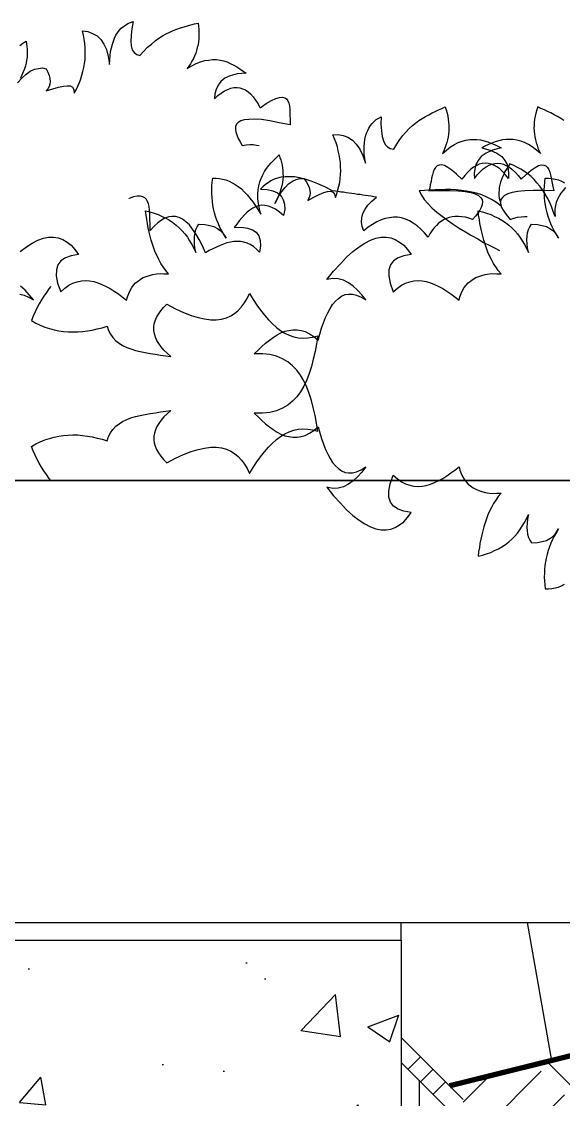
# Model space of a CAD drawing. Extents: x -24232 to 27340, y -23039 to 23489.
# Drawn here: x -18519 to -18213, y -8696 to -8087 of the extents above; entities that cross this region are included whole.
import ezdxf

# ---------------------------------------------------------------- set-up
doc = ezdxf.new("R2010")
doc.units = 0
doc.header["$LTSCALE"] = 10
doc.linetypes.add('HIDDEN', pattern=[9.525, 6.35, -3.175])
for name, color, linetype in [('0-HATCH', 8, 'CONTINUOUS'), ('0-TEXT', 7, 'CONTINUOUS'), ('1', 1, 'CONTINUOUS'), ('3', 3, 'CONTINUOUS'), ('4', 4, 'CONTINUOUS')]:
    doc.layers.add(name, color=color, linetype=linetype)

# ---------------------------------------------------------------- blocks, each defined once
blk = doc.blocks.new('A')
at = {"layer": '1'}
blk.add_line((0, 0), (0, -10), dxfattribs=at)
blk = doc.blocks.new('A$C190C71B1')
at = {"layer": '0-HATCH'}
h = blk.add_hatch(dxfattribs=at)
h.set_pattern_fill('AR-CONC', color=1, scale=25, style=0)
h.set_pattern_definition([(50, (132294.87, -20042.63), (179.31505, -15.68803), [18.75, -206.25]), (355, (132294.87, -20042.63), (-34.68783, 188.04803), [15, -165]), (100.4514, (132309.81, -20043.93), (144.62735, 172.35989), [15.93505, -175.28553]), (46.1842, (132294.87, -19992.63), (266.81026, -41.37975), [28.125, -309.375]), (96.6356, (132317.1, -19996.08), (233.6657, 243.52947), [23.90257, -262.92825]), (351.1842, (132294.87, -19992.63), (233.6655, 243.52965), [22.5, -247.5]), (21, (132319.87, -20005.13), (149.22676, -100.65472), [18.75, -206.25]), (326, (132319.87, -20005.13), (60.82883, 181.2875), [15, -165]), (71.4514, (132332.3, -20013.52), (210.05566, 80.63262), [15.93505, -175.28553]), (37.5, (132294.87, -20042.63), (3.039964, 83.223463), [0, -163, 0, -167.5, 0, -165.625]), (7.5, (132294.87, -20042.63), (65.767384, 98.60293), [0, -95.5, 0, -159.25, 0, -63.125]), (327.5, (132239.12, -20042.63), (133.45561, -5.638718), [0, -62.5, 0, -195, 0, -258.75]), (317.5, (132214.12, -20042.63), (145.79654, 25.02625), [0, -81.25, 0, -129.5, 0, -183.75])])
h.paths.add_polyline_path([(1250, 338.6), (1000.85, 338.6), (1000.85, 312.84), (990, 287.37), (990, 168.6), (990, 148.6), (1430, 148.6), (1430, 638.6), (1450, 638.6), (1450, 648.6), (1470, 648.6), (1620, 848.6), (1640, 848.6), (1640, 878.6), (1250, 878.6)])
h.paths.add_polyline_path([(650, 338.6), (650, 878.6), (260, 878.6), (260, 848.6), (280, 848.6), (430, 648.6), (450, 648.6), (450, 638.6), (470, 638.6), (470, 148.6), (910, 148.6), (910, 168.6), (910, 287.37), (899.15, 312.84), (899.15, 338.6)])
h = blk.add_hatch(dxfattribs=at)
h.set_pattern_fill('EARTH', color=256, scale=200, angle=45, style=0)
h.set_pattern_definition([(45, (132294.87, -20042.627), (7e-15, 70.710678), [50, -50]), (45, (132281.613, -20029.37), (7e-15, 70.710678), [50, -50]), (45, (132268.355, -20016.11), (7e-15, 70.710678), [50, -50]), (135, (132268.355, -20007.27), (-70.710678, 7e-15), [50, -50]), (135, (132281.613, -19994.014), (-70.710678, 7e-15), [50, -50]), (135, (132294.87, -19980.755), (-70.710678, 7e-15), [50, -50])])
h.paths.add_polyline_path([(1141.78, 518.07), (1215, 538.5), (1215, 788.6), (1230.91, 804.51, 0.069607), (950, 838.6), (950, 559.71), (1025.83, 578.32)])
h.paths.add_polyline_path([(685, 578.6), (796.25, 538.93), (893.64, 545.88), (950, 559.71), (950, 838.6, 0.067873), (677.27, 796.33), (685, 788.6)])
at = {"layer": '1'}
for p, q in [((650, 878.6), (650, 888.6)), ((685, 788.6), (650, 823.6)), ((675, 784.46), (650, 809.46))]:
    blk.add_line(p, q, dxfattribs=at)
at = {"layer": '1', "linetype": 'HIDDEN'}
blk.add_line((660, 799.46), (660, 348.6), dxfattribs=at)
at = {"layer": '1'}
for points in [[(434.58, 1244), (436.94, 1243.42), (439.49, 1242.32), (442.22, 1240.69), (442.22, 1240.69), (439.9, 1243.58), (437.48, 1246.18), (434.95, 1248.51)], [(434.77, 1268.12), (438.3, 1270.78), (441.48, 1272.85), (444.7, 1274.52), (447.84, 1275.64), (450.77, 1276.2), (453.61, 1276.21), (456.22, 1275.8), (458.74, 1274.96), (461.19, 1273.44), (463.54, 1271.64), (465.67, 1269.28), (467.7, 1266.5), (467.7, 1266.5), (463.59, 1265.69), (460.31, 1264.55), (457.78, 1262.81), (456.1, 1260.62), (455.17, 1257.68), (455.1, 1254.29), (455.91, 1250.17), (457.61, 1245.33), (457.61, 1245.33), (459.98, 1247.32), (462.25, 1249.04), (464.57, 1250.21), (466.93, 1250.99), (469.32, 1251.5), (471.6, 1251.72), (473.92, 1251.54), (476.27, 1251.1), (478.64, 1250.38), (480.89, 1249.52), (483.3, 1248.41), (485.59, 1247.14), (487.91, 1245.61), (490.23, 1244.08), (492.43, 1242.4), (494.77, 1240.6), (494.77, 1240.6), (495.26, 1242.55), (496.02, 1244.38), (496.8, 1246.08), (497.73, 1247.67), (498.82, 1248.99), (499.91, 1250.32), (501.29, 1251.4), (502.67, 1252.49), (504.21, 1253.32), (505.9, 1254.03), (507.74, 1254.61), (509.59, 1255.07), (511.73, 1255.41), (513.87, 1255.62), (516.04, 1255.57), (518.48, 1255.54), (518.48, 1255.54), (516.94, 1257.42), (515.53, 1259.44), (514.25, 1261.35), (513.09, 1263.54), (512.07, 1265.6), (511.04, 1267.8), (510.28, 1270.03), (509.52, 1272.26), (508.76, 1274.48), (508.13, 1276.72), (507.62, 1279.11), (507.12, 1281.5), (506.61, 1283.89), (506.24, 1286.29), (505.87, 1288.69), (505.49, 1291.09), (505.49, 1291.09), (507.99, 1290.52), (510.36, 1289.81), (512.75, 1288.96), (514.88, 1287.95), (517.01, 1286.95), (519.02, 1285.79), (521.04, 1284.5), (522.81, 1283.05), (524.59, 1281.47), (526.24, 1279.87), (527.76, 1278.12), (529.17, 1276.23), (530.45, 1274.19), (531.74, 1272.15), (532.9, 1269.96), (533.95, 1267.63), (533.95, 1267.63), (533.43, 1270.15), (533.2, 1272.43), (533.11, 1274.72), (533.18, 1276.76), (533.53, 1278.69), (534.03, 1280.5), (534.69, 1282.06), (535.62, 1283.64), (535.62, 1283.64), (539.02, 1283.43), (541.78, 1282.89), (544.16, 1282.18), (546.15, 1281.16), (547.76, 1279.96), (548.98, 1278.59), (550.06, 1277.21), (551.03, 1275.68), (551.03, 1275.68), (549.74, 1277.72), (548.59, 1279.77), (547.59, 1281.71), (546.71, 1283.78), (545.82, 1285.86), (545.07, 1287.96), (544.46, 1290.06), (543.98, 1292.18), (543.63, 1294.31), (543.29, 1296.45), (543.08, 1298.59), (543, 1300.75), (542.92, 1302.91), (542.98, 1305.08), (543.15, 1307.4), (543.48, 1309.6), (543.48, 1309.6), (545.37, 1309.65), (547.29, 1309.44), (549.08, 1309.07), (550.89, 1308.57), (552.71, 1307.94), (554.43, 1307.03), (556.16, 1305.98), (557.9, 1304.8), (559.66, 1303.48), (561.3, 1301.88), (562.96, 1300.15), (564.5, 1298.27), (566.06, 1296.26), (567.64, 1293.98), (569.22, 1291.7), (570.69, 1289.13), (570.69, 1289.13), (569.83, 1292.3), (569.27, 1295.22), (569.01, 1297.9), (569.03, 1300.48), (569.19, 1302.93), (569.5, 1305.27), (570.09, 1307.49), (570.85, 1309.46), (571.73, 1311.44), (572.77, 1313.31), (573.82, 1315.04), (575.15, 1316.66), (576.48, 1318.28), (577.95, 1319.78), (579.43, 1321.28), (581.04, 1322.79), (581.04, 1322.79), (581.45, 1321.34), (581.87, 1319.89), (582.28, 1318.45), (582.71, 1316.86), (582.85, 1315.39), (583.15, 1313.79), (583.17, 1312.17), (583.2, 1310.55), (583.09, 1308.91), (582.86, 1307.13), (582.49, 1305.33), (582.01, 1303.39), (581.39, 1301.43), (580.64, 1299.46), (579.63, 1297.33), (578.49, 1295.18), (578.49, 1295.18), (580.43, 1298.76), (582.3, 1301.79), (584.36, 1304.3), (586.32, 1306.39), (588.46, 1307.95), (590.54, 1308.83), (592.78, 1309.46), (594.96, 1309.41), (594.96, 1309.41), (596.21, 1307.63), (597.19, 1305.97), (597.9, 1304.28), (598.33, 1302.7), (598.47, 1301.22), (598.35, 1299.72), (597.81, 1298.31), (597.13, 1297.03), (597.13, 1297.03), (600.6, 1298.86), (603.57, 1300.37), (606.17, 1301.44), (608.28, 1302.05), (610.02, 1302.23), (611.43, 1301.69), (612.35, 1300.56), (612.82, 1298.58), (612.82, 1298.58), (613.56, 1300.68), (614.15, 1302.91), (614.76, 1305), (615.22, 1307.21), (615.41, 1309.39), (615.6, 1311.58), (615.79, 1313.76), (615.7, 1316.06), (615.62, 1318.22), (615.26, 1320.48), (614.9, 1322.75), (614.41, 1325), (613.91, 1327.26), (613.14, 1329.62), (612.24, 1331.83), (611.33, 1334.18), (611.33, 1334.18), (614.31, 1334.2), (617.2, 1333.68), (619.87, 1332.72), (622.34, 1331.07), (624.45, 1328.84), (626.49, 1326.06), (628.2, 1322.44), (629.71, 1318.12), (629.71, 1318.12), (629.32, 1320.65), (629.09, 1323.07), (629, 1325.36), (629.05, 1327.53), (629.25, 1329.58), (629.47, 1331.5), (629.84, 1333.3), (630.35, 1334.97), (631.01, 1336.53), (631.68, 1337.95), (632.62, 1339.4), (633.59, 1340.58), (634.7, 1341.63), (635.81, 1342.69), (637.22, 1343.51), (638.63, 1344.32), (638.63, 1344.32), (638.51, 1340.11), (638.74, 1336.35), (639.2, 1333.14), (639.85, 1330.63), (640.87, 1328.57), (642.22, 1327.21), (643.8, 1326.28), (645.72, 1326.07), (645.72, 1326.07), (647.48, 1328.81), (649.12, 1331.41), (650.93, 1333.62), (652.62, 1335.68), (654.46, 1337.63), (656.33, 1339.3), (658.09, 1340.69), (659.98, 1342.1), (661.75, 1343.36), (663.67, 1344.49), (665.47, 1345.48), (667.4, 1346.49), (669.21, 1347.34), (671.02, 1348.2), (672.97, 1349.07), (674.78, 1349.93), (674.78, 1349.93), (675.35, 1348.22), (675.81, 1346.37), (676.25, 1344.65), (676.55, 1342.92), (676.72, 1341.18), (676.88, 1339.57), (676.92, 1337.81), (676.81, 1336.18), (676.7, 1334.54), (676.46, 1332.89), (676.08, 1331.23), (675.69, 1329.7), (675.17, 1328.16), (674.66, 1326.49), (673.98, 1325.07), (673.19, 1323.5), (673.19, 1323.5), (675.57, 1325.49), (677.83, 1327.21), (679.99, 1328.64), (682.2, 1329.67), (684.42, 1330.43), (686.53, 1331.04), (688.66, 1331.39), (690.69, 1331.45), (692.72, 1331.39), (694.78, 1331.18), (696.72, 1330.7), (698.81, 1330.09), (700.63, 1329.46), (702.62, 1328.57), (704.6, 1327.68), (706.45, 1326.78), (706.45, 1326.78), (701.57, 1325.49), (697.94, 1323.78), (695.15, 1321.87), (693.34, 1319.66), (692.08, 1317.37), (691.52, 1314.75), (691.24, 1312.14), (691.37, 1309.45), (691.37, 1309.45), (692.93, 1311.5), (694.65, 1313.29), (696.26, 1314.81), (697.91, 1315.92), (699.57, 1316.89), (701.13, 1317.59), (702.86, 1317.9), (704.47, 1318.06), (706.12, 1317.81), (707.78, 1317.43), (709.48, 1316.65), (711.06, 1315.73), (712.68, 1314.4), (714.46, 1312.81), (715.99, 1311.07), (717.69, 1308.93), (717.69, 1308.93), (720.65, 1311.93), (723.28, 1314.09), (725.56, 1315.67), (727.49, 1316.67), (729.07, 1317.1), (730.44, 1316.96), (731.57, 1316.53), (732.48, 1315.54), (733.27, 1314.4), (733.81, 1312.96), (734.24, 1311.38), (734.7, 1309.53), (735.01, 1307.67), (735.47, 1305.82), (735.77, 1304.09), (736.22, 1302.37), (736.22, 1302.37), (729.83, 1302.55), (724.4, 1302.69), (719.68, 1302.5), (715.81, 1301.98), (712.61, 1301.39), (710.11, 1300.74), (708.31, 1299.75), (707.06, 1298.68), (706.23, 1297.51), (705.96, 1296.13), (706.1, 1294.65), (706.66, 1293.08), (707.49, 1291.54), (708.62, 1289.76), (710.01, 1288), (711.54, 1286.25), (711.54, 1286.25), (713.64, 1286.87), (715.61, 1287.47), (717.61, 1287.8), (719.5, 1287.85), (721.01, 1287.89)], [(452.09, 1138.6), (450.95, 1139.99), (449.53, 1142.02), (448.11, 1144.04), (446.82, 1146.22), (445.52, 1148.39), (444.35, 1150.58), (443.18, 1152.9), (442.12, 1155.37), (441.06, 1157.84), (441.06, 1157.84), (443.63, 1159.31), (446.08, 1160.5), (448.69, 1161.57), (451.31, 1162.37), (453.94, 1163.17), (456.6, 1163.71), (459.13, 1164.09), (461.83, 1164.22), (464.53, 1164.35), (467.23, 1164.35), (469.97, 1164.08), (472.72, 1163.67), (475.47, 1163.27), (478.24, 1162.59), (481.02, 1161.92), (483.82, 1160.98), (483.82, 1160.98), (484.65, 1163.5), (485.79, 1165.64), (487.1, 1167.53), (488.68, 1169.31), (490.57, 1170.72), (492.61, 1172), (494.95, 1173.05), (497.3, 1173.96), (499.93, 1174.76), (502.57, 1175.42), (505.36, 1175.97), (508.15, 1176.52), (511.08, 1176.94), (514.02, 1177.37), (516.96, 1177.79), (519.9, 1178.22), (519.9, 1178.22), (517.78, 1176.38), (515.92, 1174.58), (514.34, 1172.79), (513.04, 1170.91), (511.85, 1169.16), (511.09, 1167.33), (510.6, 1165.38), (510.24, 1163.59), (510.29, 1161.7), (510.47, 1159.82), (511.06, 1157.98), (511.78, 1156.16), (512.79, 1154.22), (514.19, 1152.33), (515.73, 1150.45), (517.54, 1148.6), (517.54, 1148.6), (522.42, 1151.25), (526.96, 1153.32), (531.27, 1154.97), (535.21, 1156.17), (538.93, 1156.94), (542.4, 1157.42), (545.51, 1157.46), (548.53, 1157.08), (551.18, 1156.26), (553.71, 1155.29), (555.88, 1153.88), (557.95, 1152.19), (559.77, 1150.2), (561.48, 1147.93), (562.95, 1145.37), (564.3, 1142.66), (564.3, 1142.66), (566.28, 1145.97), (568.4, 1149.16), (570.55, 1152.08), (572.71, 1154.86), (574.9, 1157.38), (577.12, 1159.63), (579.48, 1161.76), (581.75, 1163.47), (584.18, 1164.93), (586.63, 1166.12), (589.25, 1167.06), (591.77, 1167.58), (594.45, 1167.84), (597.17, 1167.71), (599.92, 1167.3), (602.85, 1166.51), (602.85, 1166.51), (602.13, 1171.04), (601.29, 1175.42), (600.31, 1179.8), (599.23, 1183.89), (598.03, 1187.83), (596.59, 1191.48), (594.89, 1194.97), (593.08, 1198.18), (590.91, 1200.94), (588.49, 1203.55), (585.84, 1205.72), (582.82, 1207.46), (579.43, 1208.88), (575.68, 1209.86), (571.57, 1210.27), (566.97, 1210.22), (566.97, 1210.22), (569.07, 1212.33), (571.16, 1214.43), (573.28, 1216.26), (575.55, 1217.98), (577.7, 1219.54), (579.86, 1220.98), (582.05, 1222.14), (584.26, 1223.04), (586.52, 1223.53), (588.78, 1223.89), (591.09, 1223.84), (593.42, 1223.53), (595.79, 1222.82), (598.22, 1221.57), (600.54, 1220.04), (603.04, 1217.98), (603.04, 1217.98), (603.93, 1221.32), (604.95, 1224.67), (606, 1227.76), (607.2, 1230.72), (608.42, 1233.41), (609.81, 1235.85), (611.21, 1238.15), (612.78, 1240.07), (614.52, 1241.6), (616.29, 1242.86), (618.24, 1243.72), (620.24, 1244.06), (622.41, 1244), (624.77, 1243.42), (627.32, 1242.32), (630.05, 1240.69), (630.05, 1240.69), (627.73, 1243.58), (625.31, 1246.18), (622.78, 1248.51), (620.15, 1250.41), (617.3, 1251.89), (614.37, 1252.69), (611.25, 1252.78), (607.92, 1252.19), (607.92, 1252.19), (611.78, 1257.03), (615.57, 1261.2), (619.12, 1264.94), (622.6, 1268.12), (626.13, 1270.78), (629.31, 1272.85), (632.53, 1274.52), (635.67, 1275.64), (638.59, 1276.2), (641.44, 1276.21), (644.05, 1275.8), (646.57, 1274.96), (649.02, 1273.44), (651.37, 1271.64), (653.5, 1269.28), (655.53, 1266.5), (655.53, 1266.5), (651.41, 1265.69), (648.14, 1264.55), (645.6, 1262.81), (643.93, 1260.62), (643, 1257.68), (642.93, 1254.29), (643.74, 1250.17), (645.44, 1245.33), (645.44, 1245.33), (647.81, 1247.32), (650.08, 1249.04), (652.4, 1250.21), (654.76, 1250.99), (657.15, 1251.5), (659.43, 1251.72), (661.75, 1251.54), (664.09, 1251.1), (666.47, 1250.38), (668.72, 1249.52), (671.13, 1248.41), (673.42, 1247.14), (675.74, 1245.61), (678.06, 1244.08), (680.26, 1242.4), (682.6, 1240.6), (682.6, 1240.6), (683.09, 1242.55), (683.85, 1244.38), (684.63, 1246.08), (685.56, 1247.67), (686.65, 1248.99), (687.73, 1250.32), (689.12, 1251.4), (690.5, 1252.49), (692.04, 1253.32), (693.73, 1254.03), (695.57, 1254.61), (697.42, 1255.07), (699.55, 1255.41), (701.7, 1255.62), (703.87, 1255.57), (706.31, 1255.54), (706.31, 1255.54), (704.77, 1257.42), (703.35, 1259.44), (702.08, 1261.35), (700.92, 1263.54), (699.9, 1265.6), (698.87, 1267.8), (698.11, 1270.03), (697.35, 1272.26), (696.59, 1274.48), (695.96, 1276.72), (695.45, 1279.11), (694.95, 1281.5), (694.44, 1283.89), (694.07, 1286.29), (693.69, 1288.69), (693.32, 1291.09), (693.32, 1291.09), (695.82, 1290.52), (698.19, 1289.81), (700.57, 1288.96), (702.7, 1287.95), (704.84, 1286.95), (706.85, 1285.79), (708.87, 1284.5), (710.64, 1283.05), (712.42, 1281.47), (714.07, 1279.87), (715.59, 1278.12), (717, 1276.23), (718.28, 1274.19), (719.57, 1272.15), (720.73, 1269.96), (721.78, 1267.63), (721.78, 1267.63), (721.26, 1270.15), (721.03, 1272.43), (720.94, 1274.72), (721.01, 1276.76), (721.36, 1278.69), (721.86, 1280.5), (722.52, 1282.06), (723.44, 1283.64), (723.44, 1283.64), (726.85, 1283.43), (729.61, 1282.89), (731.98, 1282.18), (733.98, 1281.16), (735.59, 1279.96), (736.81, 1278.59), (737.89, 1277.21), (738.86, 1275.68), (738.86, 1275.68), (737.57, 1277.72), (736.42, 1279.77), (735.42, 1281.71), (734.53, 1283.78), (733.65, 1285.86), (732.9, 1287.96), (732.29, 1290.06), (731.81, 1292.18), (731.46, 1294.31), (731.12, 1296.45), (730.9, 1298.59), (730.83, 1300.75), (730.75, 1302.91), (730.8, 1305.08), (730.98, 1307.4), (731.31, 1309.6), (731.31, 1309.6), (733.2, 1309.65), (735.11, 1309.44), (736.91, 1309.07), (738.72, 1308.57), (740.54, 1307.94), (742.26, 1307.03)], [(741.86, 1342.1), (740.09, 1343.36), (738.17, 1344.49), (736.37, 1345.48), (734.44, 1346.49), (732.63, 1347.34), (730.82, 1348.2), (728.87, 1349.07), (727.06, 1349.93), (727.06, 1349.93), (726.49, 1348.22), (726.03, 1346.37), (725.59, 1344.65), (725.29, 1342.92), (725.11, 1341.18), (724.95, 1339.57), (724.92, 1337.81), (725.03, 1336.18), (725.14, 1334.54), (725.38, 1332.89), (725.76, 1331.23), (726.15, 1329.7), (726.67, 1328.16), (727.18, 1326.49), (727.86, 1325.07), (728.65, 1323.5), (728.65, 1323.5), (726.27, 1325.49), (724, 1327.21), (721.84, 1328.64), (719.64, 1329.67), (717.42, 1330.43), (715.31, 1331.04), (713.18, 1331.39), (711.15, 1331.45), (709.11, 1331.39), (707.06, 1331.18), (705.12, 1330.7), (703.03, 1330.09), (701.21, 1329.46), (699.22, 1328.57), (697.24, 1327.68), (695.39, 1326.78), (695.39, 1326.78), (700.27, 1325.49), (703.89, 1323.78), (706.69, 1321.87), (708.5, 1319.66), (709.76, 1317.37), (710.32, 1314.75), (710.6, 1312.14), (710.47, 1309.45), (710.47, 1309.45), (708.91, 1311.5), (707.19, 1313.29), (705.58, 1314.81), (703.93, 1315.92), (702.27, 1316.89), (700.71, 1317.59), (698.98, 1317.9), (697.37, 1318.06), (695.72, 1317.81), (694.06, 1317.43), (692.36, 1316.65), (690.78, 1315.73), (689.16, 1314.4), (687.37, 1312.81), (685.85, 1311.07), (684.15, 1308.93), (684.15, 1308.93), (681.19, 1311.93), (678.56, 1314.09), (676.28, 1315.67), (674.35, 1316.67), (672.77, 1317.1), (671.4, 1316.96), (670.27, 1316.53), (669.36, 1315.54), (668.57, 1314.4), (668.02, 1312.96), (667.6, 1311.38), (667.14, 1309.53), (666.82, 1307.67), (666.37, 1305.82), (666.06, 1304.09), (665.62, 1302.37), (665.62, 1302.37), (672.01, 1302.55), (677.44, 1302.69), (682.16, 1302.5), (686.03, 1301.98), (689.22, 1301.39), (691.73, 1300.74), (693.53, 1299.75), (694.78, 1298.68), (695.61, 1297.51), (695.88, 1296.13), (695.74, 1294.65), (695.18, 1293.08), (694.35, 1291.54), (693.22, 1289.76), (691.83, 1288), (690.3, 1286.25), (690.3, 1286.25), (688.2, 1286.87), (686.22, 1287.47), (684.23, 1287.8), (682.34, 1287.85), (680.44, 1287.9), (678.8, 1287.66), (677, 1287.3), (675.46, 1286.77), (673.89, 1285.98), (672.46, 1285.17), (671, 1284.1), (669.79, 1282.86), (668.42, 1281.37), (667.33, 1279.86), (666.2, 1278.07), (665.2, 1276.14), (665.2, 1276.14), (663.14, 1278.64), (661.05, 1280.75), (658.93, 1282.58), (656.78, 1284.15), (654.61, 1285.45), (652.41, 1286.48), (650.17, 1287.1), (647.9, 1287.46), (645.61, 1287.55), (643.27, 1287.24), (640.93, 1286.8), (638.54, 1285.95), (636.13, 1284.83), (633.69, 1283.45), (631.36, 1281.78), (628.86, 1279.73), (628.86, 1279.73), (627.89, 1282.26), (627.59, 1284.73), (627.69, 1287.16), (628.35, 1289.66), (629.52, 1291.99), (631.12, 1294.4), (633.37, 1296.62), (636.03, 1298.93), (636.03, 1298.93), (634.42, 1299.09), (632.96, 1299.37), (631.35, 1299.52), (629.76, 1299.82), (628.28, 1299.96), (626.69, 1300.26), (625.21, 1300.4), (623.61, 1300.69), (622, 1300.85), (620.54, 1301.13), (618.93, 1301.29), (617.34, 1301.59), (615.86, 1301.73), (614.27, 1302.02), (612.79, 1302.17), (611.19, 1302.46), (611.19, 1302.46), (606.81, 1304.66), (602.78, 1306.41), (599.13, 1307.85), (595.73, 1309), (592.55, 1309.72), (589.62, 1310.28), (586.93, 1310.41), (584.49, 1310.38), (582.15, 1310.07), (580.08, 1309.6), (578.25, 1308.97), (576.4, 1308.07), (574.81, 1307), (573.22, 1305.94), (571.74, 1304.73), (570.39, 1303.38), (570.39, 1303.38), (574.29, 1303.13), (577.47, 1302.41), (580.06, 1301.2), (582.06, 1299.52), (583.34, 1297.36), (584.04, 1294.85), (584.15, 1291.86), (583.53, 1288.4), (583.53, 1288.4), (581.29, 1290.39), (579.01, 1291.96), (576.95, 1292.98), (574.99, 1293.72), (573, 1294.18), (571.11, 1294.23), (569.31, 1293.87), (567.64, 1293.36), (566.07, 1292.57), (564.48, 1291.5), (562.87, 1290.31), (561.37, 1288.83), (559.86, 1287.22), (558.46, 1285.46), (557.06, 1283.57), (555.65, 1281.68), (555.65, 1281.68), (559.73, 1281.82), (563.2, 1281.34), (565.95, 1280.39), (568.11, 1278.96), (569.54, 1276.92), (570.37, 1274.4), (570.47, 1271.28), (569.98, 1267.67), (569.98, 1267.67), (568.26, 1269.46), (566.5, 1270.86), (564.71, 1271.98), (562.9, 1272.84), (561.07, 1273.42), (559.2, 1273.74), (557.31, 1273.8), (555.41, 1273.71), (553.48, 1273.36), (551.55, 1273.01), (549.57, 1272.26), (547.6, 1271.5), (545.62, 1270.62), (543.49, 1269.61), (541.49, 1268.59), (539.48, 1267.43), (539.48, 1267.43), (537.71, 1271.4), (535.89, 1274.96), (534.04, 1278.13), (532.13, 1280.75), (530.33, 1283.1), (528.35, 1284.92), (526.45, 1286.32), (524.52, 1287.33), (522.55, 1287.93), (520.66, 1287.98), (518.61, 1287.77), (516.5, 1287.03), (514.49, 1285.88), (512.44, 1284.32), (510.35, 1282.36), (508.22, 1280), (508.22, 1280), (508.14, 1281.9), (508.07, 1283.94), (508, 1285.98), (507.92, 1287.88), (507.98, 1289.91), (507.75, 1291.69), (507.52, 1293.47), (507.27, 1294.99), (506.73, 1296.4), (506.03, 1297.55), (505.17, 1298.45), (504.02, 1299.1), (502.56, 1299.38), (500.8, 1299.42), (498.72, 1298.95), (496.34, 1298.1), (496.34, 1298.1), (496.24, 1298.19)], [(742.71, 1304.21), (741.33, 1302.58), (740.09, 1301.08), (739.12, 1299.41), (738.27, 1297.74), (737.55, 1295.91), (737.1, 1294.06), (736.77, 1292.06), (736.7, 1290.04), (736.91, 1287.99), (736.91, 1287.99), (735.83, 1290.8), (734.75, 1293.62), (733.65, 1296.16), (732.4, 1298.59), (731, 1300.89), (729.73, 1303.05), (728.17, 1305.1), (726.6, 1307.02), (725.01, 1308.8), (723.28, 1310.46), (721.54, 1311.98), (719.64, 1313.39), (717.6, 1314.67), (715.54, 1315.69), (713.47, 1316.71), (711.26, 1317.6), (711.26, 1317.6), (710.31, 1316.21), (709.34, 1314.68), (708.53, 1313.27), (707.83, 1311.71), (707.15, 1310.29), (706.6, 1308.85), (706.04, 1307.29), (705.63, 1305.84), (705.35, 1304.37), (705.2, 1302.9), (705.04, 1301.29), (705.16, 1299.79), (705.29, 1298.29), (705.56, 1296.91), (705.95, 1295.38), (706.47, 1293.84), (706.47, 1293.84), (703.83, 1295.86), (701.01, 1297.49), (698.3, 1298.84), (695.44, 1300.07), (692.56, 1301.03), (689.78, 1301.71), (686.86, 1302.27), (683.92, 1302.7), (680.97, 1302.99), (678.01, 1303.15), (675.03, 1303.17), (672.04, 1303.06), (669.05, 1302.95), (666.06, 1302.84), (663.06, 1302.59), (660.07, 1302.48), (660.07, 1302.48), (661.32, 1300.06), (662.83, 1297.6), (664.9, 1295.23), (667.36, 1292.69), (669.98, 1290.4), (673, 1288.07), (676.02, 1285.74), (679.32, 1283.52), (682.75, 1281.28), (686.2, 1279.18), (689.65, 1277.08), (693.13, 1275.25), (696.45, 1273.29), (699.67, 1271.62), (702.64, 1270.11), (705.47, 1268.61)], [(452.09, 1248.34), (450.95, 1246.95), (449.53, 1244.92), (448.11, 1242.9), (446.82, 1240.72), (445.52, 1238.55), (444.35, 1236.36), (443.18, 1234.04), (442.12, 1231.57), (441.06, 1229.1), (441.06, 1229.1), (443.63, 1227.63), (446.08, 1226.44), (448.69, 1225.37), (451.31, 1224.57), (453.94, 1223.77), (456.6, 1223.24), (459.13, 1222.85), (461.83, 1222.72), (464.53, 1222.59), (467.23, 1222.59), (469.97, 1222.86), (472.72, 1223.27), (475.47, 1223.67), (478.24, 1224.35), (481.02, 1225.02), (483.82, 1225.96), (483.82, 1225.96), (484.65, 1223.44), (485.79, 1221.3), (487.1, 1219.41), (488.68, 1217.63), (490.57, 1216.22), (492.61, 1214.94), (494.95, 1213.9), (497.3, 1212.99), (499.93, 1212.19), (502.57, 1211.52), (505.36, 1210.97), (508.15, 1210.43), (511.08, 1210), (514.02, 1209.57), (516.96, 1209.15), (519.9, 1208.72), (519.9, 1208.72), (517.78, 1210.56), (515.92, 1212.37), (514.34, 1214.15), (513.04, 1216.04), (511.85, 1217.78), (511.09, 1219.61), (510.6, 1221.56), (510.24, 1223.35), (510.29, 1225.25), (510.47, 1227.12), (511.06, 1228.96), (511.78, 1230.79), (512.79, 1232.72), (514.19, 1234.61), (515.73, 1236.49), (517.54, 1238.34), (517.54, 1238.34), (522.42, 1235.69), (526.96, 1233.62), (531.27, 1231.98), (535.21, 1230.77), (538.93, 1230), (542.4, 1229.52), (545.51, 1229.49), (548.53, 1229.86), (551.18, 1230.69), (553.71, 1231.65), (555.88, 1233.07), (557.95, 1234.76), (559.77, 1236.74), (561.48, 1239.01), (562.95, 1241.58), (564.3, 1244.29), (564.3, 1244.29), (566.28, 1240.98), (568.4, 1237.79), (570.55, 1234.87), (572.71, 1232.08), (574.9, 1229.56), (577.12, 1227.31), (579.48, 1225.18), (581.75, 1223.47), (584.18, 1222.01), (586.63, 1220.82), (589.25, 1219.88), (591.77, 1219.36), (594.45, 1219.1), (597.17, 1219.24), (599.92, 1219.64), (602.85, 1220.44), (602.85, 1220.44), (602.13, 1215.9), (601.29, 1211.52), (600.31, 1207.15), (599.23, 1203.05), (598.03, 1199.11), (596.59, 1195.46), (594.89, 1191.97), (593.08, 1188.77), (590.91, 1186), (588.49, 1183.4), (585.84, 1181.22), (582.82, 1179.49), (579.43, 1178.06), (575.68, 1177.08), (571.57, 1176.67), (566.97, 1176.72), (566.97, 1176.72), (569.07, 1174.62), (571.16, 1172.51), (573.28, 1170.68), (575.55, 1168.97), (577.7, 1167.4), (579.86, 1165.97), (582.05, 1164.8), (584.26, 1163.91), (586.52, 1163.41), (588.78, 1163.05), (591.09, 1163.1), (593.42, 1163.41), (595.79, 1164.12), (598.22, 1165.37), (600.54, 1166.9), (603.04, 1168.96), (603.04, 1168.96), (603.93, 1165.62), (604.95, 1162.27), (606, 1159.19), (607.2, 1156.22), (608.42, 1153.53), (609.81, 1151.09), (611.21, 1148.79), (612.78, 1146.87), (614.52, 1145.35), (616.29, 1144.09), (618.24, 1143.22), (620.24, 1142.88), (622.41, 1142.94), (624.77, 1143.52), (627.32, 1144.62), (630.05, 1146.25), (630.05, 1146.25), (627.73, 1143.36), (625.31, 1140.76), (622.78, 1138.44), (620.15, 1136.53), (617.3, 1135.05), (614.37, 1134.26), (611.25, 1134.16), (607.92, 1134.76), (607.92, 1134.76), (611.78, 1129.91), (615.57, 1125.74), (619.12, 1122.01), (622.6, 1118.82), (626.13, 1116.17), (629.31, 1114.09), (632.53, 1112.42), (635.67, 1111.3), (638.59, 1110.74), (641.44, 1110.73), (644.05, 1111.15), (646.57, 1111.98), (649.02, 1113.5), (651.37, 1115.3), (653.5, 1117.66), (655.53, 1120.44), (655.53, 1120.44), (651.41, 1121.25), (648.14, 1122.39), (645.6, 1124.13), (643.93, 1126.33), (643, 1129.26), (642.93, 1132.65), (643.74, 1136.77), (645.44, 1141.61), (645.44, 1141.61), (647.81, 1139.62), (650.08, 1137.91), (652.4, 1136.73), (654.76, 1135.95), (657.15, 1135.45), (659.43, 1135.22), (661.75, 1135.4), (664.09, 1135.84), (666.47, 1136.56), (668.72, 1137.42), (671.13, 1138.53), (673.42, 1139.8), (675.74, 1141.33), (678.06, 1142.86), (680.26, 1144.54), (682.6, 1146.34), (682.6, 1146.34), (683.09, 1144.4), (683.85, 1142.56), (684.63, 1140.86), (685.56, 1139.28), (686.65, 1137.95), (687.73, 1136.62), (689.12, 1135.54), (690.5, 1134.46), (692.04, 1133.63), (693.73, 1132.92), (695.57, 1132.33), (697.42, 1131.88), (699.55, 1131.53), (701.7, 1131.32), (703.87, 1131.37), (706.31, 1131.4), (706.31, 1131.4), (704.77, 1129.52), (703.35, 1127.5), (702.08, 1125.59), (700.92, 1123.41), (699.9, 1121.34), (698.87, 1119.14), (698.11, 1116.91), (697.35, 1114.68), (696.59, 1112.46), (695.96, 1110.22), (695.45, 1107.83), (694.95, 1105.44), (694.44, 1103.06), (694.07, 1100.65), (693.69, 1098.25), (693.32, 1095.85), (693.32, 1095.85), (695.82, 1096.42), (698.19, 1097.13), (700.57, 1097.98), (702.7, 1098.99), (704.84, 1100), (706.85, 1101.15), (708.87, 1102.44), (710.64, 1103.89), (712.42, 1105.48), (714.07, 1107.08), (715.59, 1108.82), (717, 1110.71), (718.28, 1112.75), (719.57, 1114.79), (720.73, 1116.98), (721.78, 1119.31), (721.78, 1119.31), (721.26, 1116.79), (721.03, 1114.51), (720.94, 1112.22), (721.01, 1110.18), (721.36, 1108.25), (721.86, 1106.44), (722.52, 1104.89), (723.44, 1103.3), (723.44, 1103.3), (726.85, 1103.51), (729.61, 1104.05), (731.98, 1104.76), (733.98, 1105.79), (735.59, 1106.98), (736.81, 1108.35), (737.89, 1109.73), (738.86, 1111.26), (738.86, 1111.26), (737.57, 1109.22), (736.42, 1107.17), (735.42, 1105.24), (734.53, 1103.16), (733.65, 1101.08), (732.9, 1098.99), (732.29, 1096.88), (731.81, 1094.76), (731.46, 1092.63), (731.12, 1090.49), (730.9, 1088.35), (730.83, 1086.19), (730.75, 1084.03), (730.8, 1081.86), (730.98, 1079.54), (731.31, 1077.34), (731.31, 1077.34), (733.2, 1077.29), (735.11, 1077.51), (736.91, 1077.87), (738.72, 1078.37), (740.54, 1079), (742.26, 1079.92)], [(734.82, 811.65), (721.32, 888.6)]]:
    blk.add_lwpolyline(points, dxfattribs=at)
at = {"layer": '3'}
for p, q in [((1900, 1138.6), (0, 1138.6)), ((200, 888.6), (1700, 888.6))]:
    blk.add_line(p, q, dxfattribs=at)
at = {"layer": '3', "const_width": 3}
blk.add_lwpolyline([(677.27, 796.33, -0.138132), (1230.91, 804.51, 0.122444)], format="xyb", dxfattribs=at)
at = {"layer": '4'}
for p, q in [((260, 878.6), (650, 878.6)), ((650, 878.6), (650, 338.6))]:
    blk.add_line(p, q, dxfattribs=at)
at = {"layer": '1', "rotation": 135.0000000000292}
for p in [(653.79, 805.67), (660.86, 798.6), (667.93, 791.53)]:
    blk.add_blockref('A', p, dxfattribs=at)

msp = doc.modelspace()

# ---------------------------------------------------------------- linework, layer by layer
at = {"layer": '1'}
for points in [[(-18521.65, -8121.21), (-18519.28, -8118.56), (-18516.81, -8116.45), (-18514.51, -8114.74), (-18512.12, -8113.58), (-18509.92, -8113.08), (-18507.61, -8112.85), (-18505.48, -8113.29), (-18505.48, -8113.29), (-18504.55, -8115.26), (-18503.88, -8117.07), (-18503.48, -8118.86), (-18503.34, -8120.49), (-18503.46, -8121.97), (-18503.84, -8123.42), (-18504.62, -8124.71), (-18505.52, -8125.86), (-18505.52, -8125.86), (-18501.78, -8124.67), (-18498.59, -8123.7), (-18495.84, -8123.11), (-18493.66, -8122.88), (-18491.92, -8123.01), (-18490.62, -8123.79), (-18489.91, -8125.06), (-18489.8, -8127.1), (-18489.8, -8127.1), (-18488.7, -8125.16), (-18487.73, -8123.07), (-18486.76, -8121.12), (-18485.92, -8119.02), (-18485.35, -8116.91), (-18484.78, -8114.79), (-18484.21, -8112.67), (-18483.89, -8110.4), (-18483.59, -8108.26), (-18483.54, -8105.96), (-18483.5, -8103.67), (-18483.58, -8101.37), (-18483.67, -8099.06), (-18484.02, -8096.6), (-18484.51, -8094.26), (-18484.99, -8091.79), (-18484.99, -8091.79), (-18482.06, -8092.29), (-18479.3, -8093.32), (-18476.84, -8094.73), (-18474.71, -8096.79), (-18473.02, -8099.36), (-18471.5, -8102.45), (-18470.46, -8106.32), (-18469.73, -8110.84), (-18469.73, -8110.84), (-18469.67, -8108.28), (-18469.47, -8105.86), (-18469.16, -8103.58), (-18468.72, -8101.46), (-18468.16, -8099.47), (-18467.61, -8097.62), (-18466.93, -8095.92), (-18466.13, -8094.36), (-18465.21, -8092.95), (-18464.3, -8091.67), (-18463.12, -8090.41), (-18461.96, -8089.42), (-18460.68, -8088.57), (-18459.39, -8087.73), (-18457.86, -8087.17), (-18456.33, -8086.62), (-18456.33, -8086.62), (-18457.2, -8090.74), (-18457.63, -8094.49), (-18457.75, -8097.72), (-18457.55, -8100.31), (-18456.91, -8102.52), (-18455.82, -8104.09), (-18454.42, -8105.29), (-18452.58, -8105.84), (-18452.58, -8105.84), (-18450.36, -8103.44), (-18448.29, -8101.17), (-18446.11, -8099.32), (-18444.08, -8097.59), (-18441.93, -8096), (-18439.8, -8094.68), (-18437.82, -8093.62), (-18435.71, -8092.57), (-18433.75, -8091.64), (-18431.66, -8090.86), (-18429.71, -8090.2), (-18427.63, -8089.55), (-18425.7, -8089.03), (-18423.77, -8088.51), (-18421.7, -8087.99), (-18419.77, -8087.47), (-18419.77, -8087.47), (-18419.5, -8089.25), (-18419.38, -8091.15), (-18419.25, -8092.92), (-18419.25, -8094.68), (-18419.39, -8096.42), (-18419.52, -8098.03), (-18419.79, -8099.77), (-18420.18, -8101.36), (-18420.58, -8102.95), (-18421.11, -8104.53), (-18421.78, -8106.1), (-18422.43, -8107.54), (-18423.22, -8108.96), (-18424.02, -8110.52), (-18424.93, -8111.8), (-18425.98, -8113.21), (-18425.98, -8113.21), (-18423.29, -8111.66), (-18420.76, -8110.37), (-18418.38, -8109.34), (-18416.03, -8108.72), (-18413.71, -8108.36), (-18411.53, -8108.13), (-18409.37, -8108.16), (-18407.36, -8108.46), (-18405.37, -8108.88), (-18403.38, -8109.45), (-18401.56, -8110.27), (-18399.6, -8111.23), (-18397.92, -8112.17), (-18396.13, -8113.4), (-18394.33, -8114.62), (-18392.67, -8115.83), (-18392.67, -8115.83), (-18397.7, -8116.25), (-18401.57, -8117.29), (-18404.65, -8118.67), (-18406.83, -8120.53), (-18408.47, -8122.56), (-18409.48, -8125.05), (-18410.22, -8127.56), (-18410.57, -8130.24), (-18410.57, -8130.24), (-18408.67, -8128.49), (-18406.66, -8127.03), (-18404.81, -8125.82), (-18402.99, -8125.02), (-18401.18, -8124.35), (-18399.53, -8123.94), (-18397.77, -8123.95), (-18396.16, -8124.07), (-18394.58, -8124.6), (-18393.01, -8125.27), (-18391.47, -8126.34), (-18390.07, -8127.53), (-18388.71, -8129.12), (-18387.24, -8131), (-18386.04, -8132.98), (-18384.75, -8135.38), (-18384.75, -8135.38), (-18381.31, -8132.95), (-18378.34, -8131.29), (-18375.82, -8130.14), (-18373.74, -8129.49), (-18372.1, -8129.35), (-18370.78, -8129.72), (-18369.75, -8130.35), (-18369.03, -8131.48), (-18368.45, -8132.75), (-18368.17, -8134.26), (-18368.02, -8135.89), (-18367.9, -8137.79), (-18367.92, -8139.68), (-18367.8, -8141.59), (-18367.8, -8143.34), (-18367.67, -8145.11), (-18367.67, -8145.11), (-18373.92, -8143.81), (-18379.24, -8142.71), (-18383.92, -8142.07), (-18387.83, -8141.9), (-18391.07, -8141.91), (-18393.66, -8142.11), (-18395.6, -8142.77), (-18397.02, -8143.61), (-18398.05, -8144.61), (-18398.55, -8145.92), (-18398.67, -8147.4), (-18398.39, -8149.04), (-18397.85, -8150.71), (-18397.06, -8152.66), (-18396, -8154.64), (-18394.8, -8156.62), (-18394.8, -8156.62), (-18392.62, -8156.39), (-18390.57, -8156.15), (-18388.55, -8156.17), (-18386.68, -8156.45), (-18385.19, -8156.68)], [(-18520.39, -8100.09), (-18518.67, -8098.87), (-18516.82, -8097.66), (-18516.82, -8097.66), (-18516.67, -8099.16), (-18516.51, -8100.66), (-18516.36, -8102.16), (-18516.22, -8103.79), (-18516.34, -8105.27), (-18516.33, -8106.89), (-18516.59, -8108.5), (-18516.85, -8110.1), (-18517.25, -8111.69), (-18517.79, -8113.4), (-18518.46, -8115.11), (-18519.28, -8116.94), (-18520.24, -8118.75)]]:
    msp.add_lwpolyline(points, dxfattribs=at)
at = {"layer": '3'}
for p, q in [((-22254.97, -8346.16), (-17254.97, -8346.16)), ((-22004.97, -8596.16), (-17504.97, -8596.16))]:
    msp.add_line(p, q, dxfattribs=at)

# ---------------------------------------------------------------- block references
at = {"layer": '0-TEXT'}
msp.add_blockref('A$C190C71B1', (-18954.97, -9484.76), dxfattribs=at)

doc.saveas('drawing.dxf')
